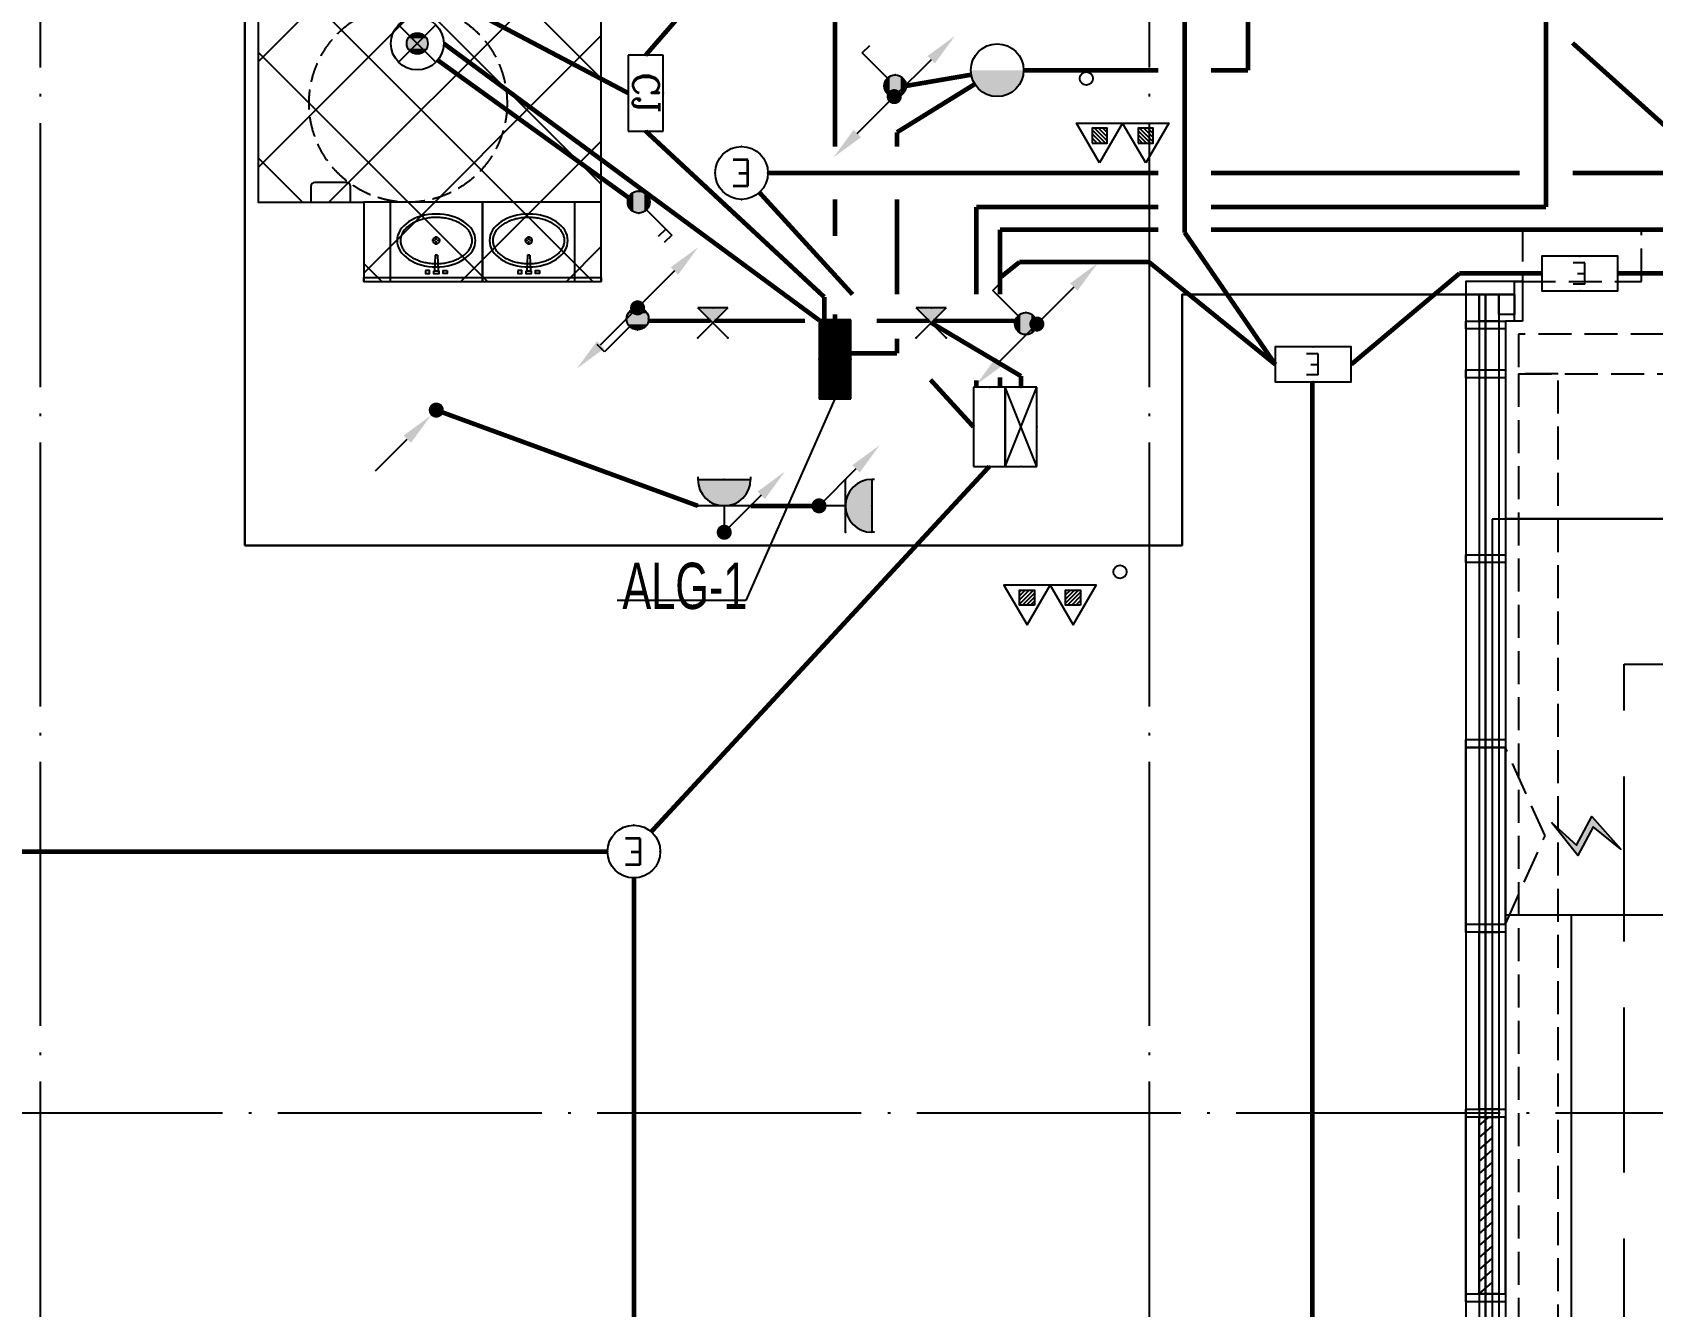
# Model space of a CAD drawing. Extents: x -292644 to 261407, y -12902 to 435090.
# Drawn here: x 120097 to 132372, y 6934 to 16587 of the extents above; entities that cross this region are included whole.
import ezdxf
from ezdxf.enums import TextEntityAlignment as Align
from ezdxf.xclip import XClip

# ---------------------------------------------------------------- set-up
doc = ezdxf.new("R2010")
doc.units = 0
doc.header["$LTSCALE"] = 1000
doc.header["$MEASUREMENT"] = 0
for name, pattern in [('104-10 轴网$0$DOTE', [2.4200000000000004, 2, -0.2, 0.02, -0.2]), ('8#楼幕墙$0$109-34 轴网$0$L1$0$$AUDIT_BAD_LTYPE1', [0]), ('8#楼幕墙$0$DASH', [0.35, 0.25, -0.1]), ('DASH', [0.35, 0.25, -0.1]), ('X-104 8#10#平面_t3$0$109-34 轴网$0$L1$0$$AUDIT_BAD_LTYPE1', [0]), ('X-104 8#10#平面_t3$0$DASH', [0.35, 0.25, -0.1])]:
    doc.linetypes.add(name, pattern=pattern)
doc.layers.get('0').update_dxf_attribs({"linetype": 'CONTINUOUS'})
doc.layers.get('Defpoints').update_dxf_attribs({"linetype": 'CONTINUOUS'})
for name, color, linetype in [('104-10 轴网$0$A_AXIS-轴线', 36, '104-10 轴网$0$DOTE'), ('8#楼幕墙$0$04-电动窗', 1, 'CONTINUOUS'), ('8#楼幕墙$0$A-C_玻璃幕墙', 140, 'CONTINUOUS'), ('DIM-箱柜', 3, 'CONTINUOUS'), ('EQUIP-插座', 3, 'CONTINUOUS'), ('EQUIP-照明', 3, 'CONTINUOUS'), ('EQUIP-箱柜', 3, 'CONTINUOUS'), ('LWIRE', 4, 'CONTINUOUS'), ('TEL_TEXT', 3, 'CONTINUOUS'), ('WIRE-应急', 2, 'DASH'), ('WIRE-照明', 1, 'CONTINUOUS'), ('X-104 8#10#平面_t3$0$A-E_楼梯', 171, 'CONTINUOUS'), ('X-104 8#10#平面_t3$0$A-I_卫-洁具', 241, 'CONTINUOUS'), ('X-104 8#10#平面_t3$0$A-O_分水线', 127, 'CONTINUOUS'), ('X-104 8#10#平面_t3$0$A-O_屋面', 201, 'CONTINUOUS'), ('X-104 8#10#平面_t3$0$A-O_散水', 134, 'CONTINUOUS'), ('X-104 8#10#平面_t3$0$水-消火栓', 41, 'CONTINUOUS')]:
    doc.layers.add(name, color=color, linetype=linetype)
doc.layers.add('8#楼幕墙$0$04-不打印_辅助线', color=165, linetype='CONTINUOUS', plot=False)
doc.layers.add('X-104 8#10#平面_t3$0$04-不打印_辅助线', color=165, linetype='CONTINUOUS', plot=False)
doc.layers.add('X-104 8#10#平面_t3$0$000套内', color=226, linetype='CONTINUOUS', lineweight=30, plot=False)
doc.layers.get('X-104 8#10#平面_t3$0$A-O_分水线').off()
doc.styles.add('_HZTXT', font='ROS', dxfattribs={"width": 0.8, "bigfont": 'JD'})
doc.styles.add('_TCH_LABEL', font='COMPLEX', dxfattribs={"bigfont": 'GBCBIG'})
doc.styles.add('_TEL_DIM', font='SIMPLEX', dxfattribs={"width": 0.7, "height": 3.5, "bigfont": 'HZTXT'})
doc.styles.add('COMPLEX', font='COMPLEX')
doc.styles.get("Standard").update_dxf_attribs({"font": 'gbenor.shx', "bigfont": 'gbcbig.shx'})

# ---------------------------------------------------------------- blocks, each defined once
blk = doc.blocks.new('104-10 轴网')
at = {"layer": '104-10 轴网$0$A_AXIS-轴线', "linetype": '104-10 轴网$0$DOTE'}
for p, q in [((128829.5977508623, 40099.99999999988), (128829.5977508621, -6500.000000000186)), ((137229.5977508624, 40099.99999999987), (137229.5977508621, -6500.000000000186)), ((168929.5977508623, 8399.999999999873), (113929.5977508621, 8399.999999999822))]:
    blk.add_line(p, q, dxfattribs=at)
blk = doc.blocks.new('X-104 8#10#平面_t3$0$meae')
for p, q in [((-215.039999999979, 0), (-243.7679999999818, 0)), ((-210, 5.039999999979045), (-210, 32.76000000000931)), ((-176.7359999999753, 0), (-204.9599999999627, 0)), ((-99.54815868195146, 8), (21.68149024352897, 14.3899337600451)), ((-99.54815868195146, -7.999999999941792), (-99.54815868195146, 8)), ((21.68149024352897, -14.3899337601033), (21.68149024352897, 14.3899337600451)), ((-210, -32.25599999999395), (-210, -5.039999999979045)), ((-99.54815868195146, -8.000000000058208), (21.68149024352897, -14.3899337601033))]:
    blk.add_line(p, q)
at = {"const_width": 0.8399999999999999}
blk.add_lwpolyline([(-209.5800000000163, -0.1400000000139698, -0.9999999999999999), (-210.4199999999837, -0.1400000000139698, -0.9999999999999999)], format="xyb", close=True, dxfattribs=at)
for points in [[(17.19145484233741, 81.35012003820157), (40, 81.35012003820157), (39.99999999994179, 51.35012003820157), (17.1914548422792, 51.35012003820157)], [(21.68149024352897, 21.35012003820157), (40, 21.35012003820157), (40, -21.35012003820157), (21.68149024352897, -21.35012003820157)], [(17.19145484233741, -81.35012003820157), (40, -81.35012003820157), (39.99999999994179, -51.35012003820157), (17.1914548422792, -51.35012003820157)]]:
    blk.add_lwpolyline(points, close=True)
blk.add_circle((-210, 0), 25.2)
blk.add_ellipse((-210, 0), major_axis=(0, -296.8388870928175), ratio=0.6737661697857759)
at = {"color": 8}
blk.add_open_spline([(-210, -271.838887092832), (-201.6286662275088, -271.838887092832), (-193.2556980797672, -270.8834744876949), (-176.5567826171755, -267.0318226981908), (-168.2292954665609, -264.1331208487391), (-151.7464247078751, -256.3412992825033), (-143.592075161112, -251.4461166422116), (-127.6688291439204, -239.6628589069005), (-119.9016611408442, -232.7743547918508), (-105.0053654383519, -217.100718463771), (-97.87740360945463, -208.3160983382841), (-84.50442564953119, -189.0367220979533), (-78.25994529254967, -178.5426552897552), (-66.86596525227651, -156.1005802754662), (-61.71665413689334, -144.1531549534993), (-52.68240508378949, -119.1104159536771), (-48.79751711455174, -106.0155586157343), (-42.41598126577446, -79.01830609660828), (-39.91934085072717, -65.11628590768669), (-36.39207964838715, -36.86706837144447), (-35.3614577781409, -22.5202054088586), (-34.79793056182098, 6.244822261855006), (-35.26502483320655, 20.66266644134885), (-37.68259151588427, 49.19399507466005), (-39.63306519814068, 63.30715293157846), (-44.95700291811954, 90.86129060061648), (-48.33046480413759, 104.3019146881416), (-56.39392556494568, 130.1611448710319), (-61.0838973345235, 142.5793309712317), (-71.62818411248736, 166.0733063118532), (-77.48238030000357, 177.1485642623738), (-90.15903716551838, 197.6798496269621), (-96.98112566315103, 207.1352148510632), (-111.3602107425686, 224.2113378457143), (-118.9163064261083, 231.8314545630128), (-134.510733252624, 245.1036245926516), (-142.547481424408, 250.7556368449004), (-158.868371842138, 260.0530890176306), (-167.1509793659789, 263.6999722997425), (-183.7976203592261, 269.0257272459567), (-192.162095878215, 270.7072330619558), (-208.8995512870024, 272.153067119536), (-217.2755150526064, 271.9185741905239), (-234.0031495776493, 269.526916392555), (-242.3573442720808, 267.3679324407713), (-258.9526960913208, 261.0731867576833), (-267.1936322519905, 256.9349128940958), (-283.3781850557425, 246.65468100406), (-291.3201072766096, 240.5117016318836), (-306.6623222918133, 226.2813428560039), (-314.0611830068519, 218.1942343084957), (-328.0653621423407, 200.2301868745126), (-334.6699371464783, 190.353927289194), (-346.859358667396, 169.044026111078), (-352.4439172392595, 157.6110181525), (-362.4072642970132, 133.476927122334), (-366.7859668953461, 120.7763437553076), (-374.1964356524404, 94.43610308453208), (-377.2281845823745, 80.79684587812517), (-381.8495765395346, 52.93462008907227), (-383.4392193020904, 38.71199739631265), (-385.1273327118251, 10.0537408667733), (-385.225804392132, -4.381569712015335), (-383.9285565786413, -33.08909023553133), (-382.5328362500295, -47.36097819061251), (-378.2902226594742, -75.36972922243876), (-375.4433290168527, -89.10625087702647), (-368.3874579074909, -115.6863969620317), (-364.1784936326439, -128.529630749661), (-354.5335200406262, -152.9902308470919), (-349.097582319926, -164.6071133053629), (-337.1786070214584, -186.3198765731067), (-330.6958189697471, -196.415140855941), (-316.9037533847149, -214.843760280055), (-309.5951420506462, -223.1764269854757), (-294.4000191528467, -237.9131964488188), (-286.5148495539906, -244.3169298697612), (-270.41386736813, -255.1213227973203), (-262.1997869724291, -259.5227866767091), (-245.6385630253353, -266.3373192788567), (-237.2919559226721, -268.7527736420161), (-222.6272707111784, -271.2949484957498), (-216.3134306632564, -271.838887092832), (-210, -271.838887092832)], degree=3, knots=[0, 0, 0, 0, 0.1541728099079682, 0.1541728099079682, 0.3083456198159364, 0.3083456198159364, 0.4625184297239047, 0.4625184297239047, 0.6166912396318729, 0.6166912396318729, 0.7708640495398411, 0.7708640495398411, 0.9250368594478093, 0.9250368594478093, 1.079209669355778, 1.079209669355778, 1.233382479263746, 1.233382479263746, 1.387555289171714, 1.387555289171714, 1.541728099079682, 1.541728099079682, 1.69590090898765, 1.69590090898765, 1.850073718895619, 1.850073718895619, 2.004246528803587, 2.004246528803587, 2.158419338711555, 2.158419338711555, 2.312592148619523, 2.312592148619523, 2.466764958527492, 2.466764958527492, 2.62093776843546, 2.62093776843546, 2.775110578343428, 2.775110578343428, 2.929283388251396, 2.929283388251396, 3.083456198159364, 3.083456198159364, 3.237629008067333, 3.237629008067333, 3.391801817975301, 3.391801817975301, 3.545974627883269, 3.545974627883269, 3.700147437791237, 3.700147437791237, 3.854320247699206, 3.854320247699206, 4.008493057607174, 4.008493057607174, 4.162665867515142, 4.162665867515142, 4.31683867742311, 4.31683867742311, 4.471011487331078, 4.471011487331078, 4.625184297239047, 4.625184297239047, 4.779357107147015, 4.779357107147015, 4.933529917054983, 4.933529917054983, 5.087702726962951, 5.087702726962951, 5.24187553687092, 5.24187553687092, 5.396048346778888, 5.396048346778888, 5.550221156686856, 5.550221156686856, 5.704393966594824, 5.704393966594824, 5.858566776502792, 5.858566776502792, 6.012739586410761, 6.012739586410761, 6.166912396318729, 6.166912396318729, 6.283185307179586, 6.283185307179586, 6.283185307179586, 6.283185307179586], dxfattribs=at)
at = {"layer": 'X-104 8#10#平面_t3$0$04-不打印_辅助线'}
blk.add_lwpolyline([(-499.9999999998836, -349.9999999999418), (-499.9999999998836, 350.0000000000582), (100.0000000001164, 350.0000000000582), (100.0000000001164, -349.9999999999418)], close=True, dxfattribs=at)
blk = doc.blocks.new('X-104 8#10#平面_t3$0$fdhggh')
at = {"layer": 'X-104 8#10#平面_t3$0$04-不打印_辅助线', "linetype": 'X-104 8#10#平面_t3$0$109-34 轴网$0$L1$0$$AUDIT_BAD_LTYPE1'}
h = blk.add_hatch(dxfattribs=at)
h.set_pattern_fill('多孔材料', color=256, scale=200)
h.set_pattern_definition([(45, (-111356.9507218327, 2.91038304567337e-10), (-400.0004066222933, 400.0004066222933), []), (135, (-111356.9507218327, 2.91038304567337e-10), (-400.0004066222933, -400.0004066222933), [])])
h.paths.add_polyline_path([(14350.00002345038, 21949.99836163723), (10050.00002342847, 21949.99836163723), (10050.0000234285, 15299.99836163733), (10850.00002341266, 15299.99836163734), (10850.00002341272, 14699.99836163229), (12650.00002341619, 14699.99836163217), (12650.00002341621, 17149.9983834739), (14350.0000234468, 17149.99838347103)])
at = {"layer": 'X-104 8#10#平面_t3$0$04-不打印_辅助线'}
blk.add_lwpolyline([(19449.99996581458, 12899.99956291614), (19449.99996581458, -2650.000437083887), (-2650.000034185417, -2650.000437083858), (-2650.000034185417, 27849.99956291614), (8450.000000000291, 27849.9995629162), (8450.000000000291, 30799.99956291626), (14149.99996581458, 30799.9995629162), (14149.99996581458, 35949.99956291614), (44349.99996581458, 35949.99956291614), (44349.99996581458, 14449.99956291614), (24500.00000000015, 14449.99956291614), (24500.00000000015, 12899.99956291614)], close=True, dxfattribs=at)
at = {"layer": 'X-104 8#10#平面_t3$0$04-不打印_辅助线', "linetype": 'X-104 8#10#平面_t3$0$109-34 轴网$0$L1$0$$AUDIT_BAD_LTYPE1'}
blk.add_lwpolyline([(14350.00002345038, 21949.99836163723), (10050.00002342847, 21949.99836163723), (10050.0000234285, 15299.99836163733), (10850.00002341266, 15299.99836163734), (10850.00002341272, 14699.99836163229), (12650.00002341619, 14699.99836163217), (12650.00002341621, 17149.9983834739), (14350.0000234468, 17149.99838347103), (14350.00002345035, 21949.99836163728)], close=True, dxfattribs=at)
blk = doc.blocks.new('8#楼幕墙$0$ii')
blk.add_lwpolyline([(-1339.999257087533, -5.379672802519053e-05), (0.0007429124671034515, -5.379672802519053e-05), (0.0007429124671034515, -150.000053796728), (-1339.999257087533, -150.000053796728)], close=True)
blk = doc.blocks.new('8#楼幕墙$0$$WINLIB2D$00000039')
at = {"color": 0}
for points in [[(-0.4999999999983409, 0.5000000000445652), (-0.4999999999999964, -0.4999999999999716)], [(0.5000000000016591, 0.4999999999536158), (-0.4999999999983409, 0.5000000000445652)], [(0.4999999999983338, -0.5000000000463842), (0.4999999999999609, 0.4999999999999432)], [(-0.499999999999428, 0.1666666667124446), (0.500000000000572, 0.1666666666205998)], [(-0.3838834764901549, -0.166666666632409), (-0.4479860405916831, 0.1666666667079113)], [(-0.3158924398378069, -0.166666666637866), (-0.3799950039392748, 0.1666666667006353)], [(-0.2479014031851996, -0.166666666645142), (-0.3120039672867243, 0.1666666666951784)], [(-0.1799103665328481, -0.1666666666505989), (-0.2440129306343159, 0.1666666666887977)], [(-0.1119193298802692, -0.1666666666569512), (-0.1760218939817904, 0.1666666666824455)], [(-0.04392829322788927, -0.1666666666633319), (-0.1080308573293216, 0.1666666666760648)], [(0.02406274342471804, -0.1666666666696841), (-0.04003982067680312, 0.1666666666697125)], [(0.09205378007703402, -0.1666666666751411), (0.02795121597557682, 0.1666666666642556)], [(0.1600448167296129, -0.1666666666815217), (0.0959422526280953, 0.1666666666578749)], [(0.2280358533819644, -0.166666666687874), (0.163933289280525, 0.1666666666505989)], [(0.2960268900345753, -0.1666666666942547), (0.231924325933047, 0.1666666666460657)], [(0.3640179266869801, -0.1666666667006069), (0.2999153625854838, 0.166666666639685)], [(0.4320089633395341, -0.1666666667060639), (0.3679063992380058, 0.166666666632409)], [(0.4999999999916831, -0.1666666667115209), (0.4358974358904746, 0.1666666666260568)], [(-0.4518745131427302, -0.1666666666260284), (-0.5000000000072298, 0.08358586507802102)], [(-0.500000000000572, -0.1666666666214951), (0.499999999999428, -0.1666666667124446)], [(0.4999999999983338, -0.5000000000463842), (-0.5000000000016662, -0.4999999999554348)]]:
    blk.add_lwpolyline(points, dxfattribs=at)
blk = doc.blocks.new('8#楼幕墙$0$$TCHSYS$WIN2D')
for p, q in [((-0.5, 0.5), (0.5, 0.5)), ((-0.5, 0.5), (-0.4999999999999999, -0.5)), ((0.5, 0.5), (0.4999999999999998, -0.5)), ((0.5, 0.1666666666666666), (-0.5, 0.1666666666666666)), ((0.5, -0.1666666666666667), (-0.5, -0.1666666666666667)), ((-0.4999999999999999, -0.5), (0.5, -0.5))]:
    blk.add_line(p, q)
blk = doc.blocks.new('8#楼幕墙$0$开启扇')
at = {"layer": '8#楼幕墙$0$04-电动窗'}
h = blk.add_hatch(color=1, dxfattribs=at)
h.dxf.hatch_style = 1
h.paths.add_polyline_path([(771.2538212353829, 399.4187931009801), (600.4963348774836, 588.0845509109495), (817.000029503055, 705.4227948976622), (568.9130649687795, 925.0510056701896), (737.6166181836743, 715.3361196324695), (521.1129235581029, 597.9978756457567)])
at = {"linetype": '8#楼幕墙$0$DASH'}
blk.add_lwpolyline([(0, 49.99999999714782), (670, 349.9999999971478), (1340, 49.99999999714782)], dxfattribs=at)
at = {"layer": '8#楼幕墙$0$04-电动窗', "color": 1}
blk.add_lwpolyline([(771.2538212353829, 399.4187931009801), (600.4963348774836, 588.0845509109495), (817.000029503055, 705.4227948976622), (568.9130649687795, 925.0510056701896), (737.6166181836743, 715.3361196324695), (521.1129235581029, 597.9978756457567), (771.2538212353829, 399.4187931009801)], close=True, dxfattribs=at)
at = {"xscale": -1340, "yscale": 300, "zscale": 1340, "rotation": 180}
blk.add_blockref('8#楼幕墙$0$$TCHSYS$WIN2D', (670, -100), dxfattribs=at)
blk = doc.blocks.new('*U5097')
blk.add_lwpolyline([(200.0000000000007, 0), (0, 0), (0, 150), (200.0000000000007, 150)], close=True)
blk = doc.blocks.new('*U5098')
blk.add_lwpolyline([(119.9999999998843, 0), (0, 0), (0, 150), (119.9999999998843, 150)], close=True)
blk = doc.blocks.new('8#楼幕墙')
at = {"layer": '8#楼幕墙$0$04-不打印_辅助线'}
blk.add_lwpolyline([(19400.00000000023, 12900), (19400.00000000023, -2600), (-2599.999999999767, -2599.999999999942), (-2599.999999999767, 27800), (8500.000000000233, 27800.00000000006), (8500.000000000233, 31000.00000000012), (14200.00000000023, 31000.00000000006), (14200.00000000023, 35900), (44300.00000000023, 35900), (44300.00000000023, 14500), (24130.00000000023, 14500), (24130.00000000023, 12900)], close=True, dxfattribs=at)
at = {"layer": '8#楼幕墙$0$A-C_玻璃幕墙'}
for points in [[(19630.00000000012, 14400), (19500.00000000023, 14400), (19500.00000000023, -2700), (-2699.999999999767, -2699.999999999942), (-2699.999999999767, 27900), (8400.000000000233, 27900), (8400.000000000233, 29500), (9529.999998102081, 29500)], [(19570.00000000012, 14450), (19450.00000000023, 14450), (19450.00000000023, -2650), (-2649.999999999767, -2649.999999999942), (-2649.999999999767, 27850), (8450.000000000233, 27850), (8450.000000000233, 29450), (9469.999998102081, 29450)], [(19570.00000000012, 14600), (19300.00000000023, 14600), (19300.00000000023, -2500), (-2499.999999999767, -2499.999999999942), (-2499.999999999767, 27700), (8600.000000000233, 27700), (8600.000000000233, 29300), (9469.999998102081, 29300)], [(19630.00000000012, 14700), (19200.00000000023, 14700), (19200.00000000023, -2400), (-2399.999999999767, -2399.999999999942), (-2399.999999999767, 27600), (8700.000000000233, 27600), (8700.000000000233, 29200), (9529.999998102081, 29200)]]:
    blk.add_lwpolyline(points, dxfattribs=at)
for points in [[(19630.00000000012, 14399.99986735714), (19570.00000000012, 14399.99986735714), (19570.00000000012, 14699.99986735679), (19630.00000000012, 14699.99986735679)], [(19500.00000000023, 14400), (19500.00000000023, 14340.00000000002), (19200.00000000023, 14340.0000000001), (19200.00000000016, 14399.99999999999)], [(19199.99999999686, 13970.00000031048), (19199.99999999686, 14030.00000031048), (19499.99999999744, 14030.00000031048), (19499.99999999744, 13970.00000031048)], [(19199.99999999686, 12570.00000031048), (19199.99999999686, 12630.00000031048), (19499.99999999744, 12630.00000031048), (19499.99999999744, 12570.00000031048)], [(19199.99999999686, 11170.00000031048), (19199.99999999686, 11230.00000031048), (19499.99999999744, 11230.00000031048), (19499.99999999744, 11170.00000031048)], [(19199.99999999686, 9770.00000031048), (19199.99999999686, 9830.00000031048), (19499.99999999744, 9830.00000031048), (19499.99999999744, 9770.00000031048)], [(19199.99999999686, 8370.00000031048), (19199.99999999686, 8430.00000031048), (19499.99999999744, 8430.00000031048), (19499.99999999744, 8370.00000031048)], [(19199.99999999686, 6970.000000310596), (19199.99999999686, 7030.000000310596), (19499.99999999744, 7030.000000310596), (19499.99999999744, 6970.000000310596)]]:
    blk.add_lwpolyline(points, close=True, dxfattribs=at)
at = {"layer": '8#楼幕墙$0$A-C_玻璃幕墙', "rotation": 270}
for name, p in [('*U5097', (19300.00000000023, 14600)), ('8#楼幕墙$0$ii', (19450.00019860663, 8430.000005076989)), ('8#楼幕墙$0$ii', (19450.00017252588, 7030.000000005821))]:
    blk.add_blockref(name, p, dxfattribs=at)
at = {"layer": '8#楼幕墙$0$A-C_玻璃幕墙'}
blk.add_blockref('*U5098', (19450.00000000023, 14450), dxfattribs=at)
at = {"layer": '8#楼幕墙$0$A-C_玻璃幕墙', "linetype": '8#楼幕墙$0$109-34 轴网$0$L1$0$$AUDIT_BAD_LTYPE1', "xscale": -1, "rotation": 270}
blk.add_blockref('8#楼幕墙$0$开启扇', (19449.99999999744, 9830.00000031048), dxfattribs=at)
at = {"layer": 'Defpoints', "color": 2, "linetype": '8#楼幕墙$0$109-34 轴网$0$L1$0$$AUDIT_BAD_LTYPE1', "xscale": 1340, "yscale": 300.0000000000001, "zscale": -1340, "rotation": 270}
blk.add_blockref('8#楼幕墙$0$$WINLIB2D$00000039', (19350.00000001071, 7700.000000308384), dxfattribs=at)
blk = doc.blocks.new('X-104 8#10#平面_t3$0$erte')
at = {"layer": 'X-104 8#10#平面_t3$0$A-O_屋面', "linetype": 'X-104 8#10#平面_t3$0$DASH'}
blk.add_lwpolyline([(0, 0), (900, 0), (900, 400), (-2.91038304567337e-11, 400), (0, 0)], close=True, dxfattribs=at)
blk = doc.blocks.new('X-104 8#10#平面_t3$0$$TWTSYS$00000546')
h = blk.add_hatch()
h.set_pattern_fill('ANSI31', color=256, scale=200, style=0)
h.set_pattern_definition([(45, (-38543.80223862439, -6670.830405693208), (-17.67766952966369, 17.67766952966369), [])])
h.paths.add_polyline_path([(-64.92232553117356, 173.7449990885525), (64.922325531159, 173.7449990885525), (64.922325531159, 43.90034802621994), (-64.92232553117356, 43.90034802621994)])
for points in [[(0, 343.6163707387423), (-198.3870041439732, 0), (198.3870041439732, 0)], [(-64.92232553117356, 173.7449990885525), (64.922325531159, 173.7449990885525), (64.922325531159, 43.90034802621994), (-64.92232553117356, 43.90034802621994)]]:
    blk.add_lwpolyline(points, close=True)
blk = doc.blocks.new('X-104 8#10#平面_t3$0$A$C46662BA1')
at = {"layer": 'X-104 8#10#平面_t3$0$水-消火栓'}
for centre in [(128082.2816785444, 16236.97543888755), (128336.9507452469, 12499.99997855394, 3000)]:
    blk.add_circle(centre, 50, dxfattribs=at)
at = {"layer": 'X-104 8#10#平面_t3$0$水-消火栓', "yscale": 0.88, "zscale": 0.88}
for p, xscale, rotation in [((128182.3701816005, 15899.99836162975), -0.88, 179.9999999999998), ((128531.5313088939, 15899.99836162975), -0.88, 179.9999999999998), ((127632.3701581882, 12400.00163048348), 0.88, 179.9999999999992), ((127981.5312854817, 12400.00163048348), 0.88, 179.9999999999992)]:
    blk.add_blockref('X-104 8#10#平面_t3$0$$TWTSYS$00000546', p, dxfattribs=dict(at, xscale=xscale, rotation=rotation))
blk = doc.blocks.new('X-104 8#10#平面_t3')
at = {"layer": 'X-104 8#10#平面_t3$0$000套内'}
blk.add_lwpolyline([(125726.9507218329, -2550.001630473969), (109206.9507218301, -2550.001630480692), (109206.95072183, 27749.9983695226), (120056.9507218314, 27749.99836952283), (120056.9507218314, 24849.99838346642), (120056.9507218296, 24849.99836163686), (120056.9507218296, 22049.9983616368), (121706.9507452612, 22049.9983616368), (121706.9507452612, 12699.99836202219), (128806.9507452469, 12699.99836202219), (128806.9507452467, 14600.49239982531), (131106.95099742, 14600.49239982531), (131106.9507249382, -2550.001630480692), (128556.9507218354, -2550.00163048043), (128556.9507218354, -100.0016165329434), (125756.9507218354, -100.0016165183042), (125756.9507218354, -2550.001630474057)], dxfattribs=at)
at = {"layer": 'X-104 8#10#平面_t3$0$A-E_楼梯', "linetype": 'X-104 8#10#平面_t3$0$109-34 轴网$0$L1$0$$AUDIT_BAD_LTYPE1'}
for p, q in [((136256.9507218329, 12900.49240771696), (131256.9509649223, 12900.49240769891)), ((135886.9509687174, 9900.492407715152), (131256.9509649223, 9900.492407698446)), ((136256.9507218328, 9900.492407715617), (131288.5144863295, 9900.492407698563))]:
    blk.add_line(p, q, dxfattribs=at)
at = {"layer": 'X-104 8#10#平面_t3$0$A-I_卫-洁具', "ltscale": 0.1}
blk.add_line((123506.9513313579, 14699.99836163234), (123506.9513313579, 15299.99836163188), dxfattribs=at)
blk.add_lwpolyline([(122476.9479571623, 15449.99836163718), (122236.9479571623, 15449.99836163718, 0.414213562373095), (122206.9479571623, 15419.99836163718), (122206.9479571623, 15299.99836163706), (122506.9479571623, 15299.99836163706), (122506.9479571623, 15419.99836163718, 0.414213562373095)], format="xyb", close=True, dxfattribs=at)
blk.add_lwpolyline([(124406.9507452453, 15299.99836163188), (122606.9507452453, 15299.99836163188), (122606.9507452453, 14699.99836163188), (124406.9507452453, 14699.99836163188)], close=True, dxfattribs=at)
blk.add_lwpolyline([(122606.9507452453, 14699.998361632), (122606.9507452453, 14729.998361632), (124406.9507452454, 14729.99836163211), (124406.9507452489, 14699.99836163197)], dxfattribs=at)
at = {"layer": 'X-104 8#10#平面_t3$0$A-I_卫-洁具', "linetype": 'X-104 8#10#平面_t3$0$DASH', "ltscale": 0.6}
blk.add_circle((122943.092118657, 16049.99836163188), 750, dxfattribs=at)
at = {"layer": 'X-104 8#10#平面_t3$0$A-O_屋面', "linetype": 'X-104 8#10#平面_t3$0$DASH', "ltscale": 5}
blk.add_lwpolyline([(154556.950721833, 38599.99999999971), (136156.950721833, 38599.99999999971), (136156.950721833, 37199.99999999971), (124956.950721833, 37199.99999999971), (124956.950721833, 30199.99999999971), (119356.950721833, 30199.99999999971), (119356.9507218294, 28799.99999999808), (108156.950721833, 28799.99999999971), (108156.950721833, 17599.99999999971), (106756.950721833, 17599.99999999974), (106756.9507218329, -3603.639836526272), (106756.9507218329, -3600.000000000291), (120956.9507218329, -3600.000000000291), (120956.9507229977, -2699.999986043171), (131256.9507218296, -2699.999986043025), (131256.9507440771, -800.000000000291), (132156.950721833, -800.000000000291), (132156.950721833, 11799.99999999971), (139156.950721833, 11799.99999999968)], dxfattribs=at)
at = {"layer": 'X-104 8#10#平面_t3$0$A-O_屋面', "linetype": 'X-104 8#10#平面_t3$0$DASH'}
blk.add_lwpolyline([(131386.9507218329, 14699.99986735664), (132286.9507218329, 14699.99986735664), (132286.9507218329, 15099.99986735664), (131386.9507218328, 15099.99986735664), (131386.9507218329, 14699.99986735664)], close=True, dxfattribs=at)
at = {"layer": 'X-104 8#10#平面_t3$0$A-O_散水', "linetype": 'X-104 8#10#平面_t3$0$DASH'}
for points in [[(125756.9507218365, 29599.99995612782), (125756.9507218301, 36099.99836951931), (156256.9507216718, 36099.99836951931), (156256.9507561739, 14299.99760533168), (131356.95072183, 14299.99760533168), (131356.95072183, 13999.99760533168), (156556.9507566487, 13999.99760533168), (156556.950721197, 36399.99836951931), (125456.9507218301, 36399.99836951931), (125456.9507218365, 29600.00004389173)], [(120056.9507560153, 29600.00000000012), (119756.9507560153, 29600.00000000012), (119756.9507560156, 28299.99836951937), (108656.9507218301, 28299.99836951931), (108656.9507218301, -3100.001630480692), (131656.9507218301, -3100.001630480721), (131656.95072183, 13999.99760533222), (131356.95072183, 13999.99760533114), (131356.9507218301, -2800.001630480721), (108956.9507218301, -2800.001630480692), (108956.9507218301, 27999.99836951931), (120056.9507560157, 27999.99836951937)]]:
    blk.add_lwpolyline(points, close=True, dxfattribs=at)
at = {"layer": 'X-104 8#10#平面_t3$0$A-O_散水'}
blk.add_lwpolyline([(120156.9507560149, 30000.00000000012), (119656.9507560149, 30000.00000000012), (119656.9507560156, 28399.99836951937), (108556.9507218301, 28399.99836951931), (108556.9507218301, -3200.001630480692), (131756.9507218301, -3200.001630480721), (131756.95072183, 9900.49240770025), (131256.95072183, 9900.492407698446), (131256.9507218301, -2700.001630480721), (109056.9507218301, -2700.001630480692), (109056.9507218301, 27899.99836951931), (120156.9507560157, 27899.99836951937)], close=True, dxfattribs=at)
at = {"linetype": 'X-104 8#10#平面_t3$0$109-34 轴网$0$L1$0$$AUDIT_BAD_LTYPE1'}
ref = blk.add_blockref('8#楼幕墙', (111756.9507218327, -1.455191522836685e-10), dxfattribs=at)
XClip(ref).set_block_clipping_path([(-18549.999999999476, -12899.999999999882), (65550.0000000003, 284100.0000000003)])
blk.add_blockref('X-104 8#10#平面_t3$0$fdhggh', (111756.9507218327, -2.91038304567337e-10), dxfattribs=at)
ref = blk.add_blockref('104-10 轴网', (-8672.647029029395, 2.91038304567337e-11), dxfattribs=at)
XClip(ref).set_block_clipping_path([(104379.59775086239, -11899.999999999955), (178479.5977508624, 45500.000000000044)])
at = {"layer": 'X-104 8#10#平面_t3$0$A-I_卫-洁具', "ltscale": 0.1, "xscale": -1, "rotation": 90}
for p in [(123156.9507452454, 14799.99836163188), (123856.9507452454, 14799.99836163165)]:
    blk.add_blockref('X-104 8#10#平面_t3$0$meae', p, dxfattribs=at)
at = {"layer": 'X-104 8#10#平面_t3$0$A-O_分水线', "linetype": 'X-104 8#10#平面_t3$0$109-34 轴网$0$L1$0$$AUDIT_BAD_LTYPE1'}
blk.add_blockref('X-104 8#10#平面_t3$0$A$C46662BA1', (0, -2.91038304567337e-11), dxfattribs=at)
at = {"layer": 'X-104 8#10#平面_t3$0$A-O_屋面', "linetype": 'X-104 8#10#平面_t3$0$DASH'}
blk.add_blockref('X-104 8#10#平面_t3$0$erte', (131386.9507218329, 14699.99986735641), dxfattribs=at)
blk = doc.blocks.new('$equip$00001147')
blk.add_circle((0, 0), 0.5)
at = {"flags": 9}
blk.add_attdef('A', (0, 0), '', height=2e-05, dxfattribs=at)
blk = doc.blocks.new('$equip_U$00000361(HT0843)')
for p in [(0, 0.500000000001819), (-0.5, 1.818989403545856e-12), (0.5, 1.818989403545856e-12), (0, -0.499999999998181)]:
    blk.add_point(p)
blk.add_blockref('$equip$00001147', (0, 1.818989403545856e-12))
at = {"color": 7, "style": '_TEL_DIM'}
blk.add_attdef('$TEXT$', text='', height=0.5, dxfattribs=at).set_placement((0, 1.818989403545856e-12), align=Align.MIDDLE_CENTER)
at = {"color": 7, "style": '_TEL_DIM', "flags": 1}
for tag in ['REMARK', 'A']:
    blk.add_attdef(tag, text='', height=2.5e-05, dxfattribs=at).set_placement((0, 1.818989403545856e-12), align=Align.MIDDLE_CENTER)
blk = doc.blocks.new('$equip$00001151')
blk.add_circle((0, 0.5), 0.5)
for points in [[(0.4330127085668209, 0.2500000115614966), (-0.4330126952190767, 0.2499999884385034), (0.5, 0.5000000133477442), (-0.5, 0.4999999866522558)], [(0.2500000115578587, 0.0669873047809233), (-0.2499999884421413, 0.06698729143317905), (0.4330127085668209, 0.2500000115614966), (-0.4330126952190767, 0.2499999884385034)], [(1.334774424321949e-08, 0), (1.334774424321949e-08, 0), (0.2500000115578587, 0.0669873047809233), (-0.2499999884421413, 0.06698729143317905)]]:
    blk.add_solid(points)
at = {"flags": 9}
blk.add_attdef('A', (0, 0), '', height=2e-05, dxfattribs=at)
blk = doc.blocks.new('$equip$00001424')
for p, q in [((-0.75, 0), (0.75, 0.5999999999985448)), ((-0.75, 0.5999999999985448), (0.75, 0)), ((0.75, 0.5999999999985448), (-0.75, 0.5999999999985448)), ((-0.75, 0.5999999999985448), (-0.75, 0)), ((0.75, 0), (0.75, 0.5999999999985448)), ((-0.75, 0), (0.75, 0))]:
    blk.add_line(p, q)
for p in [(0, 0.5999999999985448), (-0.75, 0.2999999999992724), (0, 0), (0.75, 0.2999999999992724)]:
    blk.add_point(p)
at = {"style": '_TCH_LABEL', "flags": 9}
blk.add_attdef('A', (0, 0), '', height=2e-05, dxfattribs=at)
blk = doc.blocks.new('$equip$00001413')
for p, q in [((0.75, 0.5999999999985448), (-0.75, 0.5999999999985448)), ((-0.75, 0.5999999999985448), (-0.75, 0)), ((0.75, 0), (0.75, 0.5999999999985448)), ((-0.75, 0), (0.75, 0))]:
    blk.add_line(p, q)
for p in [(0, 0.5999999999985448), (-0.75, 0.2999999999992724), (0, 0), (0.75, 0.2999999999992724)]:
    blk.add_point(p)
at = {"style": '_TCH_LABEL', "flags": 9}
blk.add_attdef('A', (0, 0), '', height=2e-05, dxfattribs=at)
blk = doc.blocks.new('$equip$00001962')
for p, q in [((0.1473139127519971, 0.3556472460822988), (0.625000000003638, 0.8333333333339397)), ((0.625000000003638, 0.8333333333339397), (0.7664213562420628, 0.6919119770955149))]:
    blk.add_line(p, q)
blk.add_circle((3.637978807091713e-12, 0.2083333333339397), 0.2083333333334168)
for p in [(1.091393642127514e-11, 0.4166666666660603), (-0.2083333333284827, 0.2083333333375776), (1.091393642127514e-11, 0), (0.2083333333393966, 0.2083333333375776)]:
    blk.add_point(p)
for points in [[(-0.1804219591176661, 0.312500000001819), (0.1804219591249421, 0.312500000001819), (-0.2083333333284827, 0.2083333333339397), (0.2083333333357587, 0.2083333333339397)], [(-0.1041666666642413, 0.3887552924552438), (0.1041666666715173, 0.3887552924552438), (-0.1804219591176661, 0.312500000001819), (0.1804219591249421, 0.312500000001819)], [(3.637978807091713e-12, 0.4166666666660603), (3.637978807091713e-12, 0.4166666666660603), (-0.1041666666642413, 0.3887552924552438), (0.1041666666715173, 0.3887552924552438)], [(-0.1804219591176661, 0.1041666666660603), (0.1804219591249421, 0.1041666666660603), (-0.2083333333284827, 0.2083333333339397), (0.2083333333357587, 0.2083333333339397)], [(-0.1041666666642413, 0.02791137421263556), (0.1041666666715173, 0.02791137421263556), (-0.1804219591176661, 0.1041666666660603), (0.1804219591249421, 0.1041666666660603)], [(3.637978807091713e-12, 1.818989403545856e-12), (3.637978807091713e-12, 1.818989403545856e-12), (-0.1041666666642413, 0.02791137421263556), (0.1041666666715173, 0.02791137421263556)]]:
    blk.add_solid(points)
at = {"layer": 'TEL_TEXT', "style": '_TEL_DIM', "flags": 1}
blk.add_attdef('A', text='', height=2e-05, dxfattribs=at).set_placement((0, 0), align=Align.MIDDLE_CENTER)
blk = doc.blocks.new('$equip$00001154')
for p, q in [((0, 0.2828427124768496), (0, -0.2828427124768496)), ((0, 0.2828427124768496), (0.5656854249500611, -0.2828427124768496)), ((0.5656854249500611, 0.2828427124768496), (0, -0.2828427124768496))]:
    blk.add_line(p, q)
for p in [(0, 0.004449836778803729), (0.2828427124732116, 0), (0.5656854249500611, 0.2828427124768496), (0.5656854249500611, -0.2828427124768496)]:
    blk.add_point(p)
blk.add_solid([(0, -0.2828427124768496), (0.2828427124732116, 0), (0, 0.2828427124768496)])
at = {"layer": 'TEL_TEXT', "style": '_TEL_DIM', "flags": 1}
blk.add_attdef('A', text='', height=2e-05, dxfattribs=at).set_placement((0, 0), align=Align.MIDDLE_CENTER)
blk = doc.blocks.new('$TelecSys$00000080')
for p, q in [((-0.7000000000007276, -0.7000000000007276), (0, 0)), ((0.1041666666678793, 0.1041666666660603), (0.1041666666678793, 0.1041666666660603)), ((-0.1041666666678793, -0.1041666666660603), (-0.1041666666678793, -0.1041666666660603))]:
    blk.add_line(p, q)
at = {"const_width": 0.1425}
blk.add_lwpolyline([(0.07125000000087311, 0, 1), (-0.07125000000087311, 0, 1)], format="xyb", close=True, dxfattribs=at)
blk.add_solid([(-0.6300000000010186, -0.7700000000004366), (-0.7700000000004366, -0.6299999999991996), (-1.150000000001455, -1.149999999999636)])
at = {"width": 0.8, "flags": 9}
blk.add_attdef('A', (0, 0), '', height=2e-05, rotation=180, dxfattribs=at)
blk = doc.blocks.new('$TelecSys$00000079')
for p, q in [((0.7000000000007276, 0.7000000000007276), (0, 0)), ((0.1041666666678793, 0.1041666666660603), (0.1041666666678793, 0.1041666666660603)), ((-0.1041666666678793, -0.1041666666660603), (-0.1041666666678793, -0.1041666666660603))]:
    blk.add_line(p, q)
at = {"const_width": 0.1425}
blk.add_lwpolyline([(-0.07125000000087311, 0, 1), (0.07125000000087311, 0, 1)], format="xyb", close=True, dxfattribs=at)
blk.add_solid([(0.6300000000010186, 0.7700000000004366), (0.7700000000004366, 0.6299999999991996), (1.150000000001455, 1.149999999999636)])
at = {"width": 0.8, "flags": 9}
blk.add_attdef('A', (0, 0), '', height=2e-05, dxfattribs=at)
blk = doc.blocks.new('$equip$00001149')
for p, q in [((-0.353553390592424, 0.353553390592424), (0.353553390592424, -0.353553390592424)), ((0.353553390592424, 0.353553390592424), (-0.353553390592424, -0.353553390592424))]:
    blk.add_line(p, q)
for radius in [0.5, 0.2]:
    blk.add_circle((0, 0), radius)
for points in [[(-0.1732050807586347, 0.09999999999854481), (0.1732050807586347, 0.09999999999854481), (-0.2000000000007276, 0), (0.2000000000007276, 0)], [(-0.1732050807586347, -0.09999999999854481), (0.1732050807586347, -0.09999999999854481), (-0.2000000000007276, 0), (0.2000000000007276, 0)], [(-0.09999999999854481, 0.1732050807586347), (0.09999999999854481, 0.1732050807586347), (-0.1732050807586347, 0.09999999999854481), (0.1732050807586347, 0.09999999999854481)], [(0, 0.2000000000007276), (0, 0.2000000000007276), (-0.09999999999854481, 0.1732050807586347), (0.09999999999854481, 0.1732050807586347)], [(-0.09999999999854481, -0.1732050807586347), (0.09999999999854481, -0.1732050807586347), (-0.1732050807586347, -0.09999999999854481), (0.1732050807586347, -0.09999999999854481)], [(0, -0.2000000000007276), (0, -0.2000000000007276), (-0.09999999999854481, -0.1732050807586347), (0.09999999999854481, -0.1732050807586347)]]:
    blk.add_solid(points)
at = {"flags": 9}
blk.add_attdef('A', (0, 0), '', height=2e-05, dxfattribs=at)
blk = doc.blocks.new('$equip$00002534')
for p, q in [((-0.7200000000011642, 0.6599999999998545), (-0.7200000000011642, 0)), ((0.7200000000011642, 0.6599999999998545), (-0.7200000000011642, 0.6599999999998545)), ((0.7200000000011642, 0), (0.7200000000011642, 0.6599999999998545)), ((-0.7200000000011642, 0), (0.7200000000011642, 0))]:
    blk.add_line(p, q)
blk.add_lwpolyline([(-0.7200000000011642, 0.6599999999998545), (-0.7200000000011642, 0), (0.7200000000011642, 0), (0.7200000000011642, 0.6599999999998545), (-0.7200000000011642, 0.6599999999998545), (-0.7200000000011642, 0)])
for p in [(0, 0.6599999999998545), (-0.7200000000011642, 0.3299999999981083), (0.7200000000011642, 0.3299999999981083), (0, 0)]:
    blk.add_point(p)
at = {"color": 7, "style": '_TEL_DIM'}
blk.add_attdef('$TEXT$', text='', height=0.4, dxfattribs=at).set_placement((0, 0.3299999999981083), align=Align.MIDDLE_CENTER)
at = {"color": 7, "style": '_TEL_DIM', "flags": 1}
blk.add_attdef('A', text='', height=2e-05, dxfattribs=at).set_placement((0, 0), align=Align.MIDDLE_CENTER)
blk = doc.blocks.new('*X1456')
at = {"color": 0}
for p, q in [((-250, 32.84271247461896), (-82.84271247461896, 200)), ((-250, 68.19805153394634), (-118.1980515339463, 200)), ((-250, 103.5533905932737), (-153.5533905932737, 200)), ((-250, 138.9087296526011), (-188.9087296526011, 200)), ((-250, 174.2640687119285), (-224.2640687119285, 200)), ((-247.4873734152916, 0), (-47.48737341529158, 200)), ((-212.1320343559642, 0), (-12.13203435596424, 200)), ((-176.7766952966369, 0), (23.22330470336314, 200)), ((-141.4213562373095, 0), (58.57864376269053, 200)), ((-106.0660171779821, 0), (93.93398282201788, 200)), ((-70.71067811865474, 0), (129.2893218813453, 200)), ((-35.35533905932737, 0), (164.6446609406726, 200)), ((0, 0), (200, 200)), ((35.35533905932737, 0), (235.3553390593274, 200)), ((70.71067811865474, 0), (250, 179.2893218813453)), ((106.0660171779821, 0), (250, 143.9339828220179)), ((141.4213562373095, 0), (250, 108.5786437626905)), ((176.7766952966369, 0), (250, 73.22330470336315)), ((212.1320343559642, 0), (250, 37.86796564403577)), ((247.4873734152916, 0), (250, 2.512626584708425))]:
    blk.add_line(p, q, dxfattribs=at)
blk = doc.blocks.new('$equip$00001421')
for p, q in [((0.75, 0.5999999999985448), (-0.75, 0.5999999999985448)), ((-0.75, 0.5999999999985448), (-0.75, 0)), ((0.75, 0), (0.75, 0.5999999999985448)), ((-0.75, 0), (0.75, 0))]:
    blk.add_line(p, q)
at = {"const_width": 0.6000000000000001}
blk.add_lwpolyline([(-0.75, 0.2999999999992724), (0.75, 0.2999999999992724)], dxfattribs=at)
for p in [(0, 0.5999999999985448), (-0.75, 0.2999999999992724), (0, 0), (0.75, 0.2999999999992724)]:
    blk.add_point(p)
at = {"xscale": 0.00300000000061118, "yscale": 0.00300000000061118, "zscale": 0.00300000000061118}
blk.add_blockref('*X1456', (0, 0), dxfattribs=at)
at = {"style": '_TCH_LABEL', "flags": 9}
blk.add_attdef('A', (0, 0), '', height=2e-05, dxfattribs=at)
blk = doc.blocks.new('$equip$00001237')
for p, q in [((-0.5, 1.05000000000291), (-0.5, 1)), ((-0.5, 1), (0.5, 1)), ((0.5, 1.05000000000291), (0.5, 1)), ((0.5, 0.5), (-0.5, 0.5)), ((0, 0.5), (0, 0))]:
    blk.add_line(p, q)
blk.add_arc((0, 1), 0.500000000000025, 180, 0)
for p in [(0, 1), (-0.5, 0.5), (0.5, 0.5), (0, 0)]:
    blk.add_point(p)
for points in [[(0.4330127018911298, 0.75), (-0.4330127018911298, 0.75), (0.5, 1), (-0.5, 1)], [(0.25, 0.5669872981088702), (-0.25, 0.5669872981088702), (0.4330127018911298, 0.75), (-0.4330127018911298, 0.75)], [(0, 0.5), (0, 0.5), (0.25, 0.5669872981088702), (-0.25, 0.5669872981088702)]]:
    blk.add_solid(points)
at = {"flags": 9}
blk.add_attdef('A', (0, 0), '', height=2e-05, dxfattribs=at)
blk = doc.blocks.new('$equip_U$00000198(HT0843)')
for p, q in [((0.7200000000011642, 0.6599999999998545), (-0.7199999999938882, 0.6599999999998545)), ((-0.7199999999938882, 0.6599999999998545), (-0.7199999999938882, 0)), ((0.7200000000011642, 0), (0.7200000000011642, 0.6599999999998545)), ((-0.7199999999938882, 0), (0.7200000000011642, 0))]:
    blk.add_line(p, q)
for p in [(0, 0.6599999999998545), (-0.7199999999938882, 0.3299999999999272), (0.7200000000011642, 0.3299999999999272), (0, 0)]:
    blk.add_point(p)
at = {"style": 'COMPLEX'}
blk.add_text('CJ', height=0.5, dxfattribs=at).set_placement((-0.3897338216847857, 0.08468310433636361))
at = {"color": 7, "style": '_TEL_DIM', "flags": 1}
blk.add_attdef('A', text='', height=2.5e-05, dxfattribs=at).set_placement((0, 0), align=Align.MIDDLE_CENTER)
blk = doc.blocks.new('$equip$00001963')
for p, q in [((0.1473139127447212, 0.3556472460822988), (0.624999999996362, 0.8333333333339397)), ((0.5118629150056222, 0.7201962483431998), (0.653284271244047, 0.578774892108413)), ((0.624999999996362, 0.8333333333339397), (0.7664213562347868, 0.6919119770955149))]:
    blk.add_line(p, q)
blk.add_circle((-3.637978807091713e-12, 0.2083333333339397), 0.2083333333334168)
for p in [(0, 0.4166666666660603), (-0.2083333333393966, 0.2083333333375776), (0, 0), (0.2083333333284827, 0.2083333333375776)]:
    blk.add_point(p)
for points in [[(-0.1804219591249421, 0.312500000001819), (0.1804219591176661, 0.312500000001819), (-0.2083333333357587, 0.2083333333339397), (0.2083333333284827, 0.2083333333339397)], [(-0.1041666666715173, 0.3887552924552438), (0.1041666666642413, 0.3887552924552438), (-0.1804219591249421, 0.312500000001819), (0.1804219591176661, 0.312500000001819)], [(-3.637978807091713e-12, 0.4166666666660603), (-3.637978807091713e-12, 0.4166666666660603), (-0.1041666666715173, 0.3887552924552438), (0.1041666666642413, 0.3887552924552438)], [(-0.1804219591249421, 0.1041666666660603), (0.1804219591176661, 0.1041666666660603), (-0.2083333333357587, 0.2083333333339397), (0.2083333333284827, 0.2083333333339397)], [(-0.1041666666715173, 0.02791137421263556), (0.1041666666642413, 0.02791137421263556), (-0.1804219591249421, 0.1041666666660603), (0.1804219591176661, 0.1041666666660603)], [(-3.637978807091713e-12, 1.818989403545856e-12), (-3.637978807091713e-12, 1.818989403545856e-12), (-0.1041666666715173, 0.02791137421263556), (0.1041666666642413, 0.02791137421263556)]]:
    blk.add_solid(points)
at = {"layer": 'TEL_TEXT', "style": '_TEL_DIM', "flags": 1}
blk.add_attdef('A', text='', height=2e-05, dxfattribs=at).set_placement((0, 0), align=Align.MIDDLE_CENTER)
blk = doc.blocks.new('$TelecSys$00000081')
for p, q in [((0.1041666666678793, 0.1041666666660603), (0.1041666666678793, 0.1041666666660603)), ((-0.1041666666678793, -0.1041666666660603), (-0.1041666666678793, -0.1041666666660603)), ((-1.150000000001455, -1.149999999999636), (-0.5499999999992724, -0.5499999999992724))]:
    blk.add_line(p, q)
at = {"const_width": 0.1425}
blk.add_lwpolyline([(0.07125000000087311, 0, 1), (-0.07125000000087311, 0, 1)], format="xyb", close=True, dxfattribs=at)
blk.add_solid([(-0.6199999999989814, -0.4799999999995634), (-0.4799999999995634, -0.6200000000008004), (-0.09999999999854481, -0.1000000000003638)])
at = {"width": 0.8, "flags": 9}
blk.add_attdef('A', (0, 0), '', height=2e-05, rotation=180, dxfattribs=at)

msp = doc.modelspace()

# ---------------------------------------------------------------- linework, layer by layer
at = {"layer": 'DIM-箱柜'}
for p, q in [((126176.7500203483, 13810.00080722968), (125502.2183675309, 12283.70406026918)), ((125502.2183675309, 12283.70406026918), (124526.2467148054, 12283.70406026918))]:
    msp.add_line(p, q, dxfattribs=at)
at = {"layer": 'DIM-箱柜', "const_width": 40}
msp.add_lwpolyline([(126112.0207068961, 13990.2478322403, 1), (126088.342251897, 13958.00917890529, 1)], format="xyb", close=True, dxfattribs=at)
at = {"layer": 'WIRE-应急', "linetype": 'DASH', "const_width": 35}
for points in [[(128826.9507452792, 22473.99836163355), (128826.9507452784, 15070.43604125307)], [(131565.328142504, 20600.45908168517), (131565.328142504, 15265.02243302764)], [(132863.199520844, 15521.79537358765), (131765.328142504, 16506.53035483817)], [(128626.9507452786, 15521.79537358766), (125669.9613505973, 15521.79537358765)], [(131365.328142504, 15521.79537358766), (129026.9507452786, 15521.79537358766)], [(132863.199520844, 15521.79537358765), (131765.328142504, 15521.79537358766)], [(126310.7060777845, 14601.48589133362), (125604.8556575333, 15374.13520307356)], [(128626.9507452786, 15265.02243302764), (127248.7992142569, 15265.02243302764)], [(127248.7992142569, 14601.48589133371), (127248.7992142569, 15265.02243302764)], [(131565.328142504, 15265.02243302764), (129026.9507452786, 15265.02243302764)], [(127428.5206997082, 14601.48589133372), (127428.5206997081, 15091.2166614344)], [(127428.5206997081, 15091.2166614344), (128626.9507452786, 15091.2166614344)], [(129026.9507452786, 15091.2166614344), (136763.0698745355, 15091.2166614344)], [(129513.0647317999, 14071.7953635576), (128826.9507452786, 15070.43604125293)], [(127575.3915655594, 14846.35127638406), (127428.5206997081, 14728.99799835101)], [(127575.3915655594, 14846.35127638406), (128556.9507218328, 14846.3512763841)], [(129513.0647317999, 14071.7953635576), (128556.9507218328, 14846.3512763841)], [(130908.7248153658, 14760.40662709061), (130089.0647318009, 14071.7953635576)], [(131532.6645939294, 14760.4066270896), (130908.7248153658, 14760.40662709062)], [(134734.1342900716, 14760.4066270896), (132108.6645939303, 14760.4066270896)], [(125236.7833678648, 14401.48589133367), (124763.8899803272, 14401.48589133371)], [(125951.5510542075, 14401.48589133369), (125266.0325972483, 14401.48589133369)], [(126892.3261017969, 14401.48589133369), (126492.3994914479, 14401.48589133369)], [(127586.950721828, 13982.7214114417), (126906.9507164893, 14386.86127664347)], [(127545.8663300035, 14401.48589133371), (126921.5753311804, 14401.48589133368)], [(127586.950721828, 13898.53147876241), (127586.950721828, 13982.7214114417)], [(127226.9507218289, 13598.53147876241), (126901.0018177389, 13955.32689770953)], [(127248.7992142569, 13898.53147876241), (127248.7992142569, 13951.03675249046)], [(127428.5206997081, 13898.53147876241), (127428.5206997082, 13973.19148960152)], [(129794.1403439437, 5936.99973256579), (129794.1403439444, 13939.7953635569)], [(127346.9507218286, 13298.53147876241), (124785.7208164242, 10531.59714581151)], [(124454.0154024369, 10381.08573785042), (118177.4330016649, 10381.08573785042)], [(124654.0154024369, 6337.497709473493), (124654.0154024369, 10181.08573785042)]]:
    msp.add_lwpolyline(points, dxfattribs=at)
at = {"layer": 'WIRE-照明', "linetype": 'Continuous', "const_width": 35}
for points in [[(129306.9507218301, 22150.00086163218), (129306.9507218301, 16299.99836696492)], [(126176.7500203521, 15721.79537358764), (126176.7500203557, 16949.99837947135)], [(124611.5102035705, 16126.64359930019), (123193.4636214937, 16873.50334869025)], [(124743.5102035705, 16414.64359929775), (124981.4181716325, 16688.29521215051)], [(126056.7500203486, 14406.98565538853), (123212.828147591, 16502.67752806658)], [(124613.9637054821, 15334.53627405981), (123167.6595277126, 16376.0787771657)], [(126647.11412271, 15829.89632065468), (127236.870372326, 16194.77162198247)], [(127209.8433025044, 16266.10653366339), (126717.1122541371, 16181.38342180169)], [(127606.9507452796, 16299.99836696492), (128626.9507452787, 16299.99836696492)], [(129026.9507452787, 16299.99836696492), (129306.9507218301, 16299.99836696492)], [(126096.1612753873, 14581.99201297387), (124743.5102035705, 15838.64359929973)], [(126647.11412271, 15721.79537358766), (126647.11412271, 15829.89632065468)], [(126176.7500203502, 15044.6474719814), (126176.750020351, 15321.79537358764)], [(126647.11412271, 14601.48589133362), (126647.11412271, 15321.79537358766)], [(126096.1612753873, 14410.00080722968), (126096.1612753873, 14581.99201297387)], [(126176.7500203483, 14410.00080722968), (126176.7500203484, 14451.59056827017)], [(126647.11412271, 14155.32689801041), (126647.11412271, 14266.17899906218)], [(126296.7500195718, 14155.32689842567), (126647.11412271, 14155.32689801041)], [(123156.9507221109, 13725.24106815281), (125138.4511199919, 12999.99836202231)], [(125538.4511199919, 12999.99836202231), (126056.7500203486, 12999.99836202231)]]:
    msp.add_lwpolyline(points, dxfattribs=at)

# ---------------------------------------------------------------- block references
msp.add_blockref('X-104 8#10#平面_t3', (0, 0))
at = {"layer": 'EQUIP-插座', "xscale": 400, "yscale": 400, "zscale": 400}
msp.add_blockref('$equip$00001237', (125338.4511199919, 12799.99836202231), dxfattribs=at)
at = {"layer": 'EQUIP-插座', "xscale": 400, "yscale": 400, "zscale": 400, "rotation": 270}
msp.add_blockref('$equip$00001237', (126056.7500203486, 12999.99836202231), dxfattribs=at)
at = {"layer": 'EQUIP-照明', "xscale": 400, "yscale": 400, "zscale": 400}
for name, p, rotation in [('$equip$00001149', (123012.828147591, 16502.67752806658), 180), ('$equip$00001962', (126717.1122541371, 16181.38342179732), 89.99999999999999), ('$equip_U$00000198(HT0843)', (124611.5102035705, 16126.64359930019), 270), ('$equip$00001963', (124606.9507452453, 15301.07517582762), 270), ('$equip$00001962', (127706.9507218277, 14380.65255799868), 89.9999999999999), ('$equip$00001962', (124681.9507452489, 14499.99836163201), 180), ('$equip$00001154', (125251.4079825566, 14499.99836163202), 270), ('$equip$00001154', (126906.9507164886, 14499.99836163202), 270)]:
    msp.add_blockref(name, p, dxfattribs=dict(at, rotation=rotation))
msp.add_blockref('$equip$00001151', (127406.9507452796, 16099.99836162583), dxfattribs=at)
at = {"layer": 'EQUIP-照明', "xscale": 400, "yscale": 400, "zscale": 400, "rotation": 180}
for name, p in [('$equip_U$00000361(HT0843)', (125469.9613505973, 15521.79537358838)), ('$equip$00002534', (129801.0647318004, 14203.79536355684)), ('$equip_U$00000361(HT0843)', (124654.0154024369, 10381.08573785114))]:
    msp.add_blockref(name, p, dxfattribs=at).add_auto_attribs({'$TEXT$': 'E'})
at = {"layer": 'EQUIP-照明'}
ref = msp.add_blockref('$equip$00002534', (131820.6645939298, 14628.40662709035), dxfattribs=dict(at, xscale=400, yscale=400, zscale=400))
ref.add_attrib('$TEXT$', 'E', dxfattribs={"layer": '0', "color": 7, "height": 160, "rotation": 180, "style": '_TEL_DIM'}).set_placement((131820.6645939298, 14760.4066270896), align=Align.MIDDLE_CENTER)
at = {"layer": 'EQUIP-箱柜', "xscale": 400, "yscale": 400, "zscale": 400}
for name, p, rotation in [('$equip$00001421', (126056.7500203486, 14110.00080722968), 270), ('$equip$00001413', (127466.9507218283, 13598.53147876241), 89.99999999999999), ('$equip$00001424', (127706.9507218277, 13598.53147876241), 89.99999999999999)]:
    msp.add_blockref(name, p, dxfattribs=dict(at, rotation=rotation))
at = {"layer": 'LWIRE', "xscale": 400, "yscale": 400, "zscale": 400, "rotation": 180}
for name, p in [('$TelecSys$00000080', (126626.5078663835, 16099.99836162583)), ('$TelecSys$00000079', (126626.5078663835, 16099.99836162583)), ('$TelecSys$00000080', (124681.9507452446, 14499.99836163201)), ('$TelecSys$00000080', (127706.8822234281, 14377.27443605614)), ('$TelecSys$00000079', (124681.9507452446, 14499.99836163201)), ('$TelecSys$00000079', (127706.8822234281, 14377.27443605614))]:
    msp.add_blockref(name, p, dxfattribs=at)
at = {"layer": 'LWIRE', "xscale": 400, "yscale": 400, "zscale": 400}
for name, p in [('$TelecSys$00000081', (123156.9507221109, 13725.24106815281)), ('$TelecSys$00000079', (126056.7500203486, 12999.99836202231)), ('$TelecSys$00000079', (125338.4511199919, 12799.99836202231))]:
    msp.add_blockref(name, p, dxfattribs=at)

# ---------------------------------------------------------------- texts
at = {"layer": 'TEL_TEXT', "style": '_HZTXT', "width": 0.7}
msp.add_text('ALG-1', height=350, dxfattribs=at).set_placement((124566.8687143447, 12218.92388125799))

doc.saveas('drawing.dxf')
